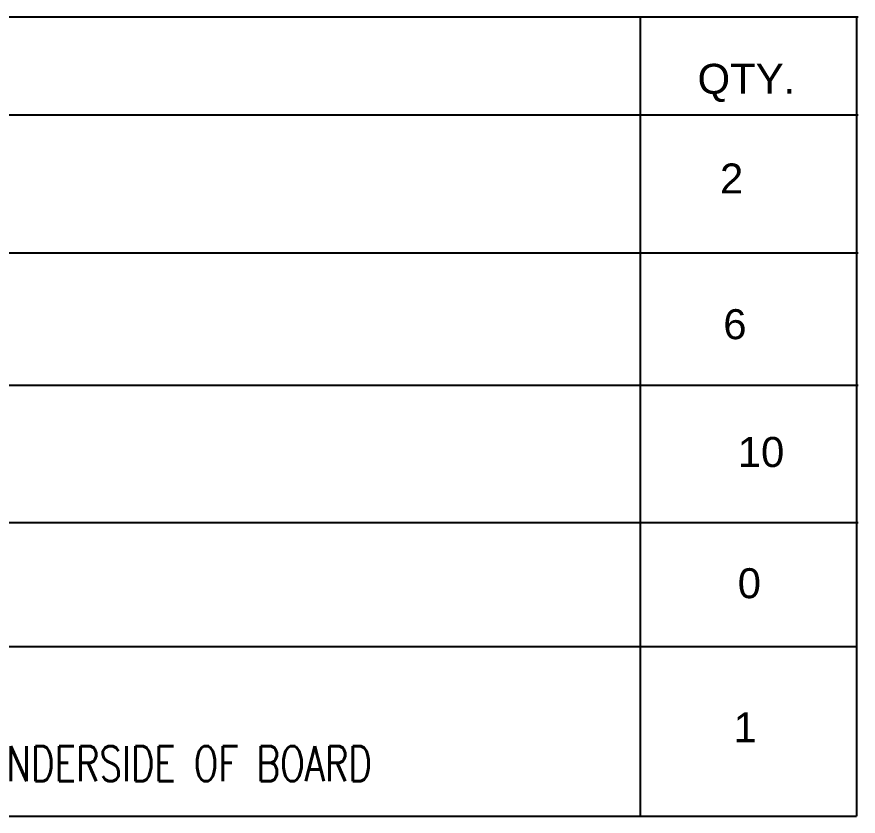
# Model space of a CAD drawing. Header units: inches. Extents: x -86208230 to 200276, y 9267 to 1246656.
# Drawn here: x 156417 to 161239, y 22850 to 27431 of the extents above; entities that cross this region are included whole.
import ezdxf

# ---------------------------------------------------------------- set-up
doc = ezdxf.new("R2010")
doc.units = ezdxf.units.IN
doc.header["$MEASUREMENT"] = 0
doc.layers.add('ELECT', color=6, linetype='Continuous')
doc.layers.add('LAMPU', color=7, linetype='Continuous')
doc.styles.add('ARIAL2', font='arial.ttf', dxfattribs={"height": 200})
doc.styles.add('ROMANS', font='romans.shx', dxfattribs={"width": 0.5, "height": 400})

msp = doc.modelspace()

# ---------------------------------------------------------------- linework, layer by layer
at = {"layer": 'LAMPU', "color": 1, "linetype": 'Continuous'}
for p, q in [((151148.8, 27430.6), (161239.1, 27430.6)), ((159990, 27430.6), (159990, 23821.4)), ((161229.3, 27430.6), (161229.3, 23821.4)), ((151133.4, 26868.6), (161239.1, 26868.6)), ((151160.6, 26078.2), (161239.1, 26078.2)), ((151160.6, 25319.1), (161239.1, 25319.1)), ((159990, 24724.5), (159990, 22849.6)), ((161229.3, 24724.5), (161229.3, 22849.6)), ((151160.6, 24532.2), (161239.1, 24532.2)), ((151148.8, 23821.4), (161229.3, 23821.4)), ((151148.8, 22849.6), (161229.3, 22849.6))]:
    msp.add_line(p, q, dxfattribs=at)

# ---------------------------------------------------------------- texts
at = {"layer": 'ELECT', "color": 7, "style": 'ROMANS', "width": 0.75}
msp.add_text('MTD AT 1800MM HIGH FROM FFL TO UNDERSIDE OF BOARD', height=200, dxfattribs=at).set_placement((152461.1, 23050.9))
at = {"layer": 'LAMPU', "style": 'ARIAL2'}
for s, height, p in [('QTY.', 171.84, (160318.5, 26989.4)), ('2', 171.8, (160447, 26418.2)), ('6', 171.8, (160465.7, 25583.2)), ('10', 171.84, (160548.7, 24850.8)), ('0', 171.8, (160548.7, 24098.7)), ('1', 171.8, (160524.9, 23272.9))]:
    msp.add_text(s, height=height, dxfattribs=at).set_placement(p)

doc.saveas('drawing.dxf')
